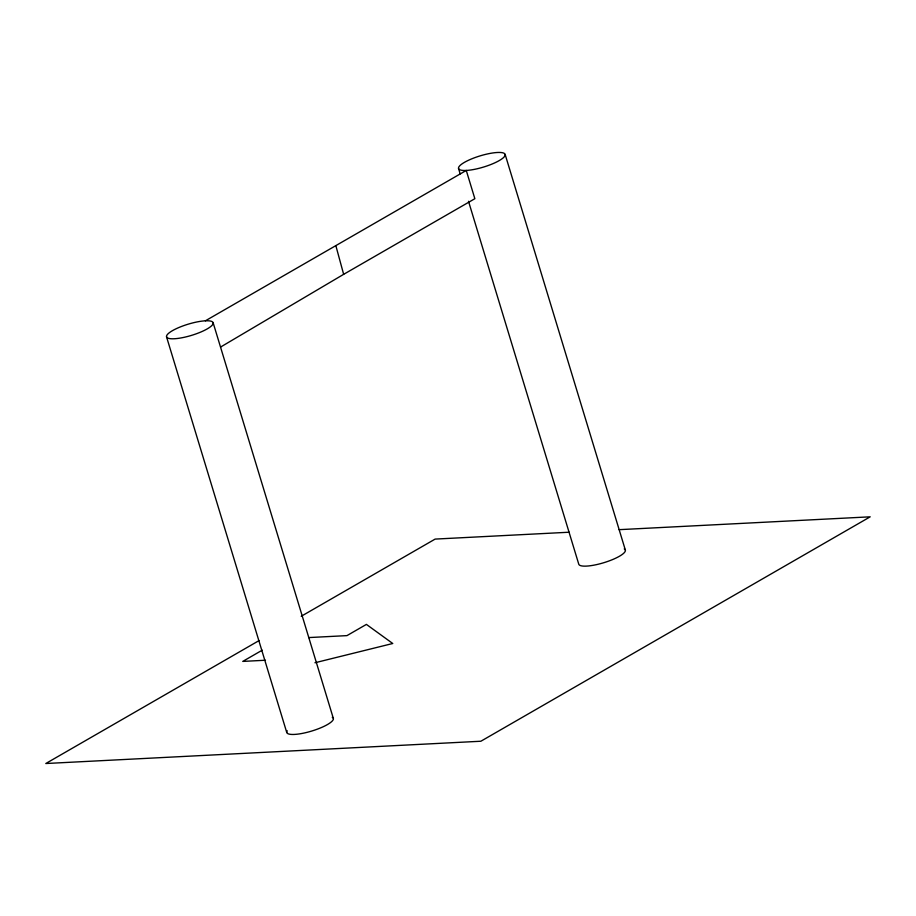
<?xml version="1.0" encoding="UTF-8"?>
<svg xmlns="http://www.w3.org/2000/svg" width="916" height="916" viewBox="0 0 916 916"><rect width="100%" height="100%" fill="white"/><g stroke="black" fill="none" stroke-linecap="round" stroke-linejoin="round"><path stroke-width="1.37" d="M220.63 347.027L343.649 274.331L474.854 198.703L466.267 170.445L205.413 320.806M259.068 640.582L45.8 763.52L480.866 741.239L870.2 516.819L619.147 529.666M301.227 616.273L435.134 539.089L569.225 532.219M262.228 650.188L242.751 661.409L265.457 660.241M314.944 662.76L392.746 643.501L366.411 624.403L346.946 635.624L308.646 637.582M505.163 154.483A24.343 5.851 -16.9 0 1 471.305 169.907A24.343 5.851 -16.9 0 1 469.061 160.002A24.343 5.851 -16.9 0 1 505.163 154.483L625.376 550.15M458.527 168.441L460.187 173.914M468.511 201.302L578.74 564.107A24.343 5.851 -16.9 0 0 606.381 561.886A24.343 5.851 -16.9 0 0 624.243 548.902M213.153 322.81A24.343 5.851 -16.9 0 1 179.296 338.222A24.343 5.851 -16.9 0 1 177.063 328.317A24.343 5.851 -16.9 0 1 213.153 322.81L333.367 718.476M166.517 336.767L286.731 732.422M335.84 245.625L343.649 274.331M332.245 717.228A24.343 5.851 -16.9 0 1 311.348 731.163A24.343 5.851 -16.9 0 1 287.189 730.705"/></g></svg>
